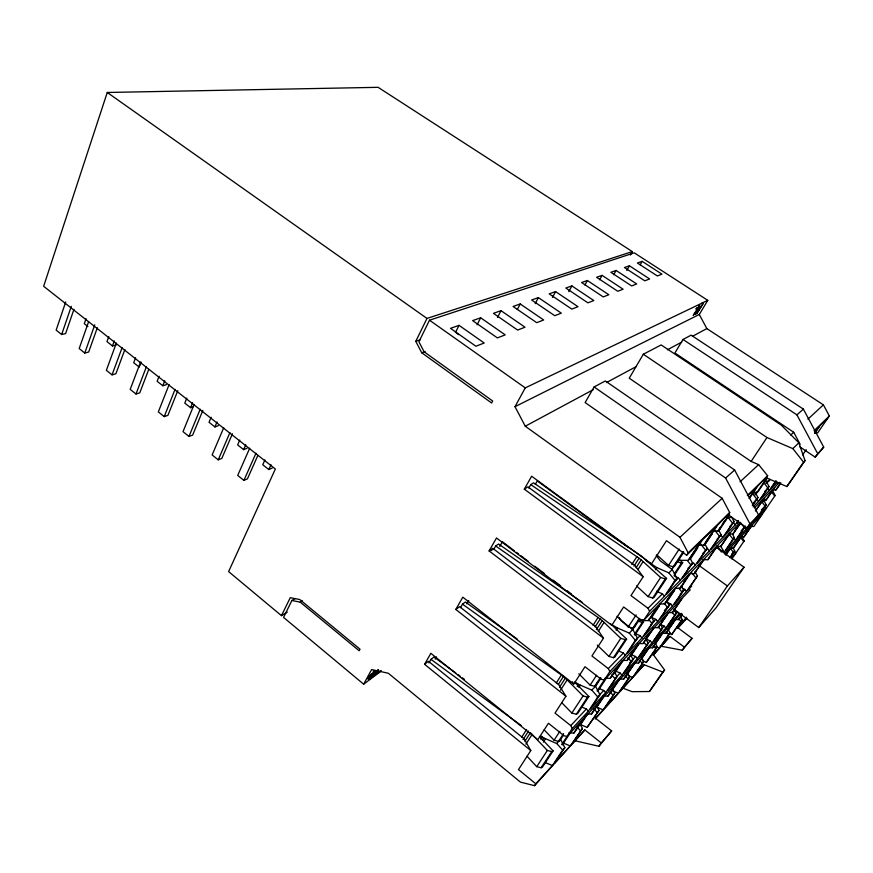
<?xml version="1.0" encoding="UTF-8"?>
<svg xmlns="http://www.w3.org/2000/svg" width="873" height="873" viewBox="0 0 873 873"><rect width="100%" height="100%" fill="white"/><g stroke="black" fill="none" stroke-linecap="round" stroke-linejoin="round"><path stroke-width="1.31" d="M698.247 308.987L696.992 308.125L698.149 309.337L695.115 314.498L698.978 307.853L697.145 309.369L696.119 308.704M369.159 678.637L373.579 673.901L369.574 678.583L368.046 677.71M374.506 672.046C372.051 673.574 363.266 684.836 372.138 676.542L371.865 677.393L375.357 671.021L370.338 675.386L374.506 672.046L373.197 671.141L374.299 672.057M630.393 255.025L632.314 251.588L378.107 87.322L107.259 92.473L43.65 286.279L275.344 469.008L228.617 571.597L281.466 615.661L287.282 612.159M65.715 301.949L56.156 330.125L61.656 334.523L65.606 333.595L73.943 309.337M61.656 334.523L71.291 306.347M86.056 318.678L84.299 323.687L87.9 326.535M88.642 321.657L79.192 348.567L84.768 353.03L88.675 352.026L97.318 327.768M84.768 353.03L94.764 324.843M108.787 336.596L106.964 341.605L112.464 345.948L116.174 344.999M112.464 345.948L114.287 340.939M116.327 343.089L106.364 370.316L112.05 374.866L115.891 373.775L124.894 349.506M371.767 675.342L372.673 676.793M112.05 374.866L122.1 347.64M135.588 357.734L133.711 362.742L139.298 367.162M140.52 362.164L130.197 389.391L135.981 394.007L139.767 392.85L148.759 369.41M139.778 365.907L141.197 362.153M135.981 394.007L146.38 366.791M159.093 376.263L157.14 381.272L162.825 385.757L166.416 384.655M162.825 385.757L164.79 380.748M169.078 384.677L158.329 411.903L164.222 416.607L167.932 415.352L177.786 390.689M164.222 416.607L175.047 389.391M186.822 398.121L184.792 403.13L190.576 407.702L192.933 406.905M190.576 407.702L192.627 402.693M194.133 404.428L183.014 431.655L188.994 436.435L192.649 435.103L202.842 410.441M188.994 436.435L200.201 409.219M211.135 417.283L209.04 422.292L214.922 426.941L218.392 425.675M214.922 426.941L217.028 421.932M223.717 427.759L212.139 454.964L218.239 459.842L221.829 458.412L232.436 433.761M218.239 459.842L229.905 432.648M239.759 440.079L237.652 444.914L243.643 449.65L247.037 448.286M243.643 449.65L245.76 444.815M249.689 448.242L237.707 475.425L243.905 480.39L247.43 478.862L257.851 455.455M243.905 480.39L255.985 453.207M264.923 459.918L262.751 464.752L268.829 469.565L272.169 468.114M697.101 309.304L697.843 307.863L698.869 308.529M268.829 469.565L271.023 464.731M281.466 615.661L290.273 597.678L299.777 599.533L360.025 649.174L359.174 650.756L300.203 602.13L291.888 600.493L283.572 617.418L363.659 684.192L381.097 671.173M597.11 690.881L609.856 671.555L608.306 668.587L591.938 655.983L603.461 638.174L489.12 550.939L496.497 537.975L611.787 625.297L623.638 606.964L640.542 619.634L643.75 620.201L649.61 611.318L648.017 608.274L630.983 595.593L643.172 576.747L524.291 489.153L531.646 476.221L651.498 563.871L666.492 540.682L686.636 555.228L688.186 552.871L679.958 537.299L525.273 426.231L515.005 406.676L699.295 314.466L707.774 300.345L634.256 252.843L429.505 320.205L418.909 341.79L424.158 351.83L492.688 401.013L491.63 402.988L421.757 352.801L415.766 341.343L426.984 318.427L632.314 251.588M455.411 332.569L459.045 325.356L484.209 343.013L475.894 346.232L450.501 328.335L459.045 325.356M477.062 324.821L480.663 317.794L505.227 334.872L497.403 337.906L472.609 320.609L480.663 317.794M497.468 317.521L501.015 310.679L525.011 327.211L517.645 330.07L493.431 313.331L501.015 310.679M517.318 309.522L520.232 303.968L543.683 319.987L536.72 322.672L513.073 306.467L520.232 303.968M535.193 303.64L538.39 297.617L561.317 313.156L554.737 315.699L531.624 299.985L538.39 297.617M552.434 297.486L555.588 291.615L578.013 306.685L571.782 309.097L549.172 293.852L555.588 291.615M568.781 291.647L571.891 285.918L593.826 300.563L587.922 302.844L565.802 288.035L571.891 285.918M363.659 684.192L371.625 669.58L388.343 673.258L520.428 782.11L534.538 785.678L584.845 729.915L601.235 742.912L598.943 746.284L574.456 740.631M515.005 406.676L525.262 387.874L707.774 300.345M584.91 284.991L587.365 280.506L608.841 294.747L603.243 296.918L581.593 282.525L587.365 280.506M377.878 669.755L374.943 675.102L378.424 669.798M377.791 672.33L377.191 673.421L381.021 670.573M599.664 279.742L602.086 275.366L623.115 289.214L617.789 291.276L596.586 277.287L602.086 275.366M613.697 274.755L616.087 270.466L636.701 283.954L631.626 285.918L610.849 272.3L616.087 270.466M626.792 270.521L629.433 265.807L649.632 278.945L644.798 280.822L624.446 267.542L629.433 265.807M640.215 264.814L642.168 261.354L661.974 274.166L657.358 275.955L637.41 263.013L642.168 261.354M534.538 785.678L535.782 783.79L518.486 769.593L530.784 750.562L424.584 664.298L430.847 653.299L537.833 739.671L548.44 723.259L564.089 735.775L567.024 736.452L583.197 719.036L573.932 733.025L568.847 732.916M561.775 744.429L572.273 728.508L570.767 725.616L555.021 713.088L565.911 696.239L455.804 609.452L462.799 597.176L573.79 684.061L584.997 666.721L601.246 679.325L604.323 679.947L619.917 663.589L610.151 678.332L604.913 678.245M491.564 550.612L492.841 548.375L595.801 626.759L603.461 638.174M428.959 662.858L430.978 659.344L433.968 657.009L455.782 672.996M460.508 607.619L462.483 604.16L465.418 601.999L517.253 639.058M493.725 549.433L495.678 546.007L498.559 544.021L582.291 602.381M528.787 488.029L530.729 484.624L533.534 482.856L641.535 556.177L666.557 578.417L654.019 597.47L652.709 597.994L648.093 596.608L636.592 585.979M435.212 659.104L436.489 656.867M466.837 603.887L468.757 600.537M499.738 546.465L502.433 541.762L514.284 550.732M535.28 484.428L537.288 480.936L628.396 547.589M755.767 519.031L758.539 514.95L734.651 470.023L605.295 380.966L594.087 386.957L585.128 402.562L722.167 498.319L729.73 512.571L717.715 525.022L705.493 543.399L703.703 545.167L698.302 545.134M766.276 477.837L786.879 486.556L805.026 460.671L798.871 442.818L781.193 425.042L661.156 344.933L643.314 354.242L629.247 378.205L751.14 461.446L758.648 464.643L767.651 475.785L757.677 486.196L749.776 497.959M697.145 309.369L699.753 305.004L693.227 315.437L698.214 308.846M703.256 303.313L696.676 313.723L703.256 303.313L702.241 302.658M799.919 446.921L815.098 457.092L823.708 447.096L803.378 409.131L691.11 335.145L683.002 339.477L674.884 353.008L793.71 432.277L800.137 444.292M521.781 737.063L526.605 729.49M556.287 682.959L561.372 674.982L462.483 604.16M593.029 625.352L598.06 617.451L495.678 546.007M631.823 564.525L636.832 556.668L530.729 484.624M523.036 739.671L528.569 731.017M558.305 684.497L563.412 676.52L561.372 674.982M595.124 626.901L600.177 619.012L598.06 617.451M634.005 566.086L639.025 558.229L636.832 556.668M524.88 741.308L530.424 732.654L547.36 750.453L551.758 751.566L553.111 750.867L539.438 736.452M559.495 687.28L565.333 678.157L563.412 676.52M596.401 629.673L602.184 620.648L600.177 619.012M636.09 567.734L641.12 559.877L639.025 558.229M525.906 744.102L532.159 734.379M560.564 690.139L567.144 679.881L565.333 678.157M598.278 631.386L604.072 622.362L602.184 620.648M638.054 569.447L643.095 561.579L641.12 559.877M540.736 739.202L542.166 736.987L540.605 735.841M542.373 740.195L543.814 737.98L556.723 743.512L562.659 750.049L552.38 765.566L535.782 783.79M577.162 686.593L578.603 684.377L591.807 690.117L597.83 696.949L588.369 711.233L572.273 728.508M543.355 742.105L545.505 738.798M578.897 687.433L580.338 685.218M616.098 630.208L617.527 628.014L629.269 633.121L635.358 640.269L625.374 655.35L609.856 671.555M655.405 569.753L656.812 567.57L668.849 572.884L675.015 580.392L664.462 596.335L649.61 611.318M527.041 756.269L536.742 766.669L547.36 750.453M544.141 729.806L554.071 740.206L559.888 731.334M561.71 702.645L571.859 713.034L583.066 695.934L587.54 697.134L588.882 696.501L574.576 682.108M578.81 673.792L590.137 685.119L596.619 675.233M597.318 645.125L608.928 656.431L620.758 638.359L625.319 639.669L626.639 639.101L610.489 623.66M617.015 616.283L628.233 626.945L636.111 614.919M648.093 596.608L660.61 577.49L665.248 578.908L666.557 578.417M656.747 554.813L668.532 565.398L679.27 549.008M536.742 766.669L541.118 767.749L551.758 751.566M554.071 740.206L558.48 741.341L563.587 733.582M571.859 713.034L576.311 714.212L587.54 697.134M590.137 685.119L594.633 686.342L600.406 677.568M608.928 656.431L613.457 657.707L625.319 639.669M628.233 626.945L632.805 628.265L639.265 618.444M652.709 597.994L665.248 578.908M668.532 565.398L673.181 566.839L683.221 551.572M595.004 686.364L597.94 681.9M632.096 629.946L636.461 623.322M671.948 569.349L676.99 561.666L681.464 563.063L682.708 562.605L679.783 560.008M553.111 750.867L542.471 767.04L541.118 767.749M563.478 735.121L559.833 740.653L558.48 741.341M588.882 696.501L577.664 713.557L576.311 714.212M601.017 678.048L595.975 685.72L594.633 686.342M626.639 639.101L614.788 657.118L613.457 657.707M639.865 618.99L634.125 627.709L632.805 628.265M683.799 552.205L674.48 566.37L673.181 566.839M634.3 634.529L642.31 622.405L643.565 621.871L641.611 620.037M674.24 574.019L681.464 563.063M562.31 744.909L570.549 732.436M597.656 691.394L606.484 678.026L605.207 678.616M634.835 635.086L643.565 621.871M674.032 575.744L682.708 562.605M751.14 461.446L766.963 437.515L792.848 448.624L803.553 462.177L786.879 486.556M637.574 620.485L648.377 620.616L658.7 605.033L643.75 620.201M678.376 560.28L688.284 560.357L700.801 541.456L686.636 555.228M579.858 724.568L585.75 715.664M613.894 673.181L621.849 661.167L623.071 660.621L614.396 673.716M651.149 616.938L658.297 606.157L659.497 605.666L651.64 617.506M689.921 558.404L696.698 548.179L697.876 547.753L690.347 559.113M556.723 743.512L560.553 739.409L564.842 747.659L554.584 763.144L570.244 745.946L582.433 728.464L580.043 723.892M591.807 690.117L595.528 686.243L599.937 694.69L590.497 708.941L605.655 692.671L616.949 676.553L614.505 671.872M619.012 617.506L621.281 620.779L632.849 629.498L637.399 638.163L627.436 653.2L642.026 637.967L653.735 621.238L651.214 616.436M656.19 555.457L660.25 560.804L672.265 569.567L676.957 578.45L666.426 594.349L680.362 580.283L692.529 562.899L690.259 558.589M580.349 725.07L587.725 713.95M586.514 713.928L591.468 714.027L600.569 700.321L585.346 716.722L573.932 733.025M623.257 660.403L627.076 660.457L636.668 646.02L621.991 661.418L610.151 678.332M659.344 603.952L664.593 604.007L674.709 588.784L660.675 603.025L648.377 620.616M703.703 545.167L715.958 526.735L702.678 539.634L688.284 560.357M596.979 705.766L603.505 695.945L604.683 695.377L596.706 707.37M630.459 655.394L637.574 644.7L638.73 644.187L630.906 655.939M666.634 600.962L669.624 596.466M705.864 541.937L711.037 534.167L712.161 533.774L704.784 544.872M582.433 728.464L572.328 743.665L584.845 729.915M616.949 676.553L607.673 690.51L621.969 675.156L633.001 659.442L630.612 654.892M653.735 621.238L643.958 635.937L657.707 621.587L669.133 605.284L666.677 600.635M692.529 562.899L682.217 578.417L695.323 565.18L707.174 548.266L704.653 543.497M666.285 602.752L674.513 590.388L673.367 590.835M612.486 689.015L614.636 685.796M617.495 681.518L620.048 678.845L608.012 696.097L603.199 696.01M645.682 639.232L648.683 634.736M683.93 581.887L686.134 578.581M718.043 530.729L720.214 527.467M722.386 524.215L724.557 520.963L725.627 520.603M579.934 724.361L587.125 727.405L599.042 710.338L596.717 705.886M608.012 696.097L616.971 682.653L602.599 698.138L591.468 714.027M638.065 643.532L643.019 643.597L652.447 629.466L638.61 643.979L627.076 660.457M674.764 588.315L679.86 588.369L689.779 573.485L676.575 586.885L664.593 604.007M712.946 530.871L718.195 530.893L728.682 515.157M599.042 710.338L587.125 727.405M633.001 659.442L623.879 673.116L637.399 658.613L648.17 643.27L645.845 638.85M669.133 605.284L659.53 619.677L672.505 606.124L683.657 590.235L681.267 585.718M681.355 586.951L691.536 571.706L703.987 559.069L694.253 573.626L689.288 573.583M707.174 548.266L697.058 563.423L709.422 550.95L720.978 534.483L718.523 529.856M718.392 531.439L729.599 514.655M662.083 620.976L664.298 617.669M598.943 746.284L611.635 730.93L595.495 718.217L603.101 709.858L614.767 693.184L612.497 688.852M619.644 679.063L623.66 679.139L632.478 665.957L618.892 680.602M653.266 627.622L658.089 627.687L667.343 613.85L654.281 627.545L643.019 643.597M627.043 674.48L634.616 663.164M660.206 624.926L667.572 613.915M614.767 693.184L604.967 707.817L618.248 693.227L629.662 676.924L627.458 672.712M648.17 643.27L639.189 656.682L651.989 642.943L662.52 627.971L660.261 623.671M683.657 590.235L674.229 604.323L686.494 591.512L697.385 576.016L695.061 571.619M720.978 534.483L711.059 549.303L722.724 537.528L733.997 521.476L731.607 516.98M634.562 663.011L638.49 663.076L647.155 650.145L634.289 664.015L623.66 679.139M666.961 612.573L672.33 612.628L681.431 599.074L669.078 612.028L658.089 627.687M703.016 559.669L707.839 559.702L717.399 545.461L705.635 557.4L694.253 573.626M749.012 498.341L756.204 487.625L747.899 495.689M641.742 658.275L647.711 649.381M629.662 676.924L620.016 691.285L632.63 677.448L643.794 661.494L641.917 657.904M662.52 627.971L653.691 641.109L665.826 628.091L676.128 613.468L673.912 609.278M697.385 576.016L688.131 589.81L691.7 586.078M733.997 521.476L724.274 535.957L735.306 524.826L738.242 520.461M755.003 494.173L756.455 492.001M648.715 647.788L652.546 647.842L661.079 635.162L659.082 635.129M716.678 546.509L720.705 546.531L730.079 532.595L718.959 543.879L707.839 559.702M755.221 494.958L766.625 478.273M643.794 661.494L634.311 675.604L644.165 664.768L662.803 672.024L664.582 669.973L653.353 654.685L659.29 648.159L670.017 632.881L668.216 629.477M676.128 613.468L667.452 626.356L678.965 613.992L677.339 612.028L674.982 610.991M738.242 521.17L736.768 523.353L738.667 521.432M767.269 478.033L758.266 491.412L756.847 492.809L753.224 492.798M765.959 483.391L767.389 481.263M644.165 664.768L595.211 719.003M669.078 628.134L670.529 625.985M672.69 622.776L674.142 620.627M734.651 530.893L736.845 527.63M766.876 483.107L768.305 480.99M642.572 660.839L646.293 662.443L657.238 646.838L655.394 643.336M662.16 633.318L665.892 633.372L674.294 620.921L662.705 633.405L652.546 647.842M722.637 550.11L724.23 552.107L733.014 539.11L729.01 534.047L732.884 534.047L740.675 522.512M752.264 505.325L757.96 497.534L755.134 492.219M764.312 481.47L768.338 481.481L769.822 479.288M657.238 646.838L646.293 662.443M721.218 551.998L722.702 549.794L720.498 545.636M740.664 523.178L732.884 534.047M752.919 504.998L757.96 497.534M674.949 619.568L678.594 619.612L682.348 614.057M753.104 506.864L758.506 501.408L769.004 486.501L766.254 481.318M670.017 632.881L660.817 646.489L669.995 636.406L684.388 647.166L692.06 638.338L677.852 627.774L686.473 617.189M682.326 614.679L678.594 619.612M732.512 534.134L734.4 537.681L725.627 550.656L735.568 540.267L744.2 527.521L745.509 526.168L736.888 538.892L746.36 529.005L749.896 523.789M769.004 486.501L759.826 500.076L769.233 490.582L776.01 480.587M669.995 636.406L653.113 655.372M725.692 553.864L727.154 551.703M669.329 633.536L671.675 634.562L682.195 619.601L680.438 616.273M725.889 554.551L730.843 547.251L724.459 553.929M682.195 619.601L671.675 634.562M725.823 555.217L732.174 545.843L741.712 535.847L733.364 548.135L729.806 548.113M775.748 481.558L770.488 489.317L777.647 482.092M763.384 501.768L764.89 499.552M764.213 501.495L765.719 499.291M762.216 500.251L765.872 500.262L774.58 487.429L765.556 496.584L755.429 510.956L764.29 497.872L754.807 507.497M728.268 514.764L747.146 528.023L749.962 523.876L758.539 514.95M686.364 617.877L684.879 620.059L686.68 618.084M747.615 527.685L749.034 525.601M729.828 557.661L734.728 550.983L733.004 547.753M741.155 537.026L743.861 537.037L752.068 524.979L742.978 534.516L733.364 548.135M763.253 499.28L766.167 504.769L756.64 518.267L747.146 528.023M773.445 490.069L775.824 490.069L780.811 482.736M814.596 433.073L818.983 426.624L814.52 430.956M730.363 557.389L734.728 550.983M766.167 504.769L757.84 517.002L766.45 508.021L765.021 506.176L761.321 510.018M780.538 483.653L775.824 490.069M814.946 433.095L820.053 425.588L827.691 418.156M731.901 558.906L744.167 540.911L741.93 536.688M749.907 526.43L753.89 526.452L775.137 495.482L772.278 490.102M802.669 454.877L806.237 449.65M815.273 432.91L817.652 432.899L829.35 415.952L823.403 404.865L706.835 328.597L699.295 314.466M622.384 687.946L632.041 691.667L649.436 691.525L662.803 672.024M664.582 669.973L649.436 691.525M660.163 646.064L682.304 650.199L684.388 647.166M815.098 457.092L823.708 447.096M673.989 609.245L698.771 627.567L727.395 585.969L744.058 567.21L716.613 547.633M692.06 638.338L682.304 650.199M744.058 567.21L716.155 607.673L698.771 627.567M601.235 742.912L611.635 730.93M677.688 628.364L686.811 618.335M562.659 750.049L564.842 747.659M638.49 663.076L648.868 648.301L661.079 635.162M665.892 633.372L675.833 619.263L681.344 613.326M731.258 557.869L735.786 553.013L734.368 551.234L731.738 554.039M570.767 725.616L586.372 708.985L588.369 711.233M597.307 697.331L603.734 690.478L605.655 692.671M614.57 678.932L620.114 673.018L621.969 675.156M629.488 663.033L635.599 656.507L637.399 658.613M646.707 644.667L650.254 640.891L651.989 642.943M660.534 629.935L664.146 626.083L665.826 628.091M674.545 614.996L677.339 612.028M597.83 696.949L599.937 694.69M744.167 540.911L743.665 541.456L740.118 536.95M672.33 612.628L683.068 597.35L690.27 589.799M743.861 537.037L753.279 523.702L761.954 514.612M635.358 640.269L637.399 638.163M722.702 549.794L721.251 551.299L717.126 546.116M733.014 539.11L734.4 537.681M775.137 495.482L774.657 495.973L771.077 491.313M608.306 668.587L623.355 653.004L625.374 655.35M635.358 640.553L640.073 635.675L642.026 637.967M650.494 624.872L655.83 619.339L657.707 621.587M664.397 610.456L670.693 603.941L672.505 606.124M680.165 594.12L684.748 589.373L686.494 591.512M732.261 540.125L734.018 538.314L735.568 540.267M741.177 530.882L744.855 527.085L746.36 529.005M803.553 462.177L805.026 460.671M679.86 588.369L681.638 586.547M720.705 546.531L731.552 531.1L740.173 522.349M765.872 500.262L775.781 486.206L779.6 482.333M629.269 633.121L632.849 629.498M675.015 580.392L676.957 578.45M648.017 608.274L662.411 593.869L664.462 596.335M673.891 582.389L678.397 577.871L680.362 580.283M687.968 568.29L693.424 562.834L695.323 565.18M702.972 553.275L707.588 548.67L709.422 550.95M717.18 539.067L720.945 535.291L722.724 537.528M730.024 526.212L733.593 522.643L735.306 524.826M754.021 502.204L756.902 499.323L758.506 501.408M764.934 491.281L767.673 488.542L769.233 490.582M718.195 530.893L719.876 529.234M768.338 481.481L769.68 480.161M668.849 572.884L672.265 569.567M688.186 552.871L729.73 512.571M747.353 495.482L767.651 475.785M814.127 430.705L829.35 415.952M792.848 448.624L798.871 442.818M679.958 537.299L722.167 498.319M740.042 481.82L758.648 464.643M790.72 435.038L793.71 432.277M807.94 419.138L823.403 404.865M594.087 386.957L725.605 478.033L734.651 470.023M683.002 339.477L796.918 414.861L803.378 409.131M424.584 664.298L428.447 661.298L524.127 738.831L530.784 750.562M455.804 609.452L459.602 606.659L558.775 684.65L565.911 696.239M489.12 550.939L492.841 548.375M524.291 489.153L527.925 486.85L634.944 565.551L643.172 576.747M300.203 602.13L302.44 600.788M291.888 600.493L295.26 598.496M525.273 426.231L593.356 389.62M606.495 382.549L636.362 366.496M667.419 349.789L681.748 342.085M692.496 336.301L706.835 328.597M652.437 629.117L653.539 628.636M687.597 576.376L688.688 575.951M701.063 562.703L702.11 562.31M421.757 352.801L425.184 351.546M415.766 341.343L420.371 339.728M749.394 496.682L750.376 496.377M726.729 517.438L731.836 517.449M637.912 621.118L642.31 622.405M545.221 762.566L552.38 765.566M562.845 742.825L570.244 745.946M596.87 707.206L603.101 709.858M581.56 706.944L586.372 708.985M612.18 690.63L618.248 693.227M599.074 688.481L603.734 690.478M627.905 675.418L632.63 677.448M615.247 670.922L620.114 673.018M630.873 654.466L635.599 656.507M618.433 650.876L623.355 653.004M635.304 633.602L640.073 635.675M645.278 638.73L650.254 640.891M655.667 646.587L659.29 648.159M652.087 617.713L655.83 619.339M660.512 624.501L664.146 626.083M667.07 602.348L670.693 603.941M681.005 620.496L683.494 621.587M682.391 588.337L684.748 589.373M656.529 591.283L662.411 593.869M674.731 576.256L678.397 577.871M617.527 628.014L612.322 624.959M656.812 567.57L645.955 560.433M578.603 684.377L575.285 682.217M542.166 736.987L543.814 737.98M697.942 307.503L698.967 308.169M697.058 307.623L698.084 308.289M697.669 308.256L698.695 308.922M698.149 309.337L697.189 308.18M697.56 309.162L696.534 308.496L696.032 309.053L697.047 309.719M643.314 354.242L766.963 437.515M456.514 333.137L458.631 334.621M107.259 92.473L426.984 318.427M429.505 320.205L525.262 387.874M699.262 565.66L727.395 585.969M457.965 674.589L460.147 676.193M462.33 677.786L464.512 679.39M430.978 659.344L521.116 725.463M516.445 552.358L518.595 553.995M520.755 555.621L528.296 561.339M534.756 566.228L544.446 573.572M553.067 580.098L560.608 585.805M567.068 590.694L571.379 593.956M374.135 670.846L375.237 671.763M374.812 673.476L375.903 674.382M372.204 674.36L373.317 675.276M370.687 674.316L372.869 676.259M370.632 676.193L371.734 677.099M369.465 675.484L370.567 676.4M368.592 675.997L371.003 677.906M369.443 676.935L370.556 677.852M370.076 678.736L368.963 677.819L367.98 678.55L369.093 679.467M368.461 677.666L369.574 678.583M643.095 561.579L660.61 577.49M604.072 622.362L620.758 638.359M567.144 679.881L583.066 695.934M577.097 727.067L580.37 730.723M593.935 708.898L597.099 712.466M610.238 692.136L612.922 695.192M611.646 674.873L614.963 678.681M625.319 675.844L627.905 678.834M627.916 657.729L631.114 661.45M639.625 660.381L642.135 663.305M644.067 642.441L646.391 645.169M653.222 645.682L655.656 648.563M648.475 619.23L651.825 623.213M666.143 631.714L668.511 634.529M658.22 626.65L660.828 629.771M678.463 618.4L680.754 621.161M671.992 612.115L674.523 615.17M664.091 603.265L667.332 607.161M678.834 588.206L681.955 592.003M691.994 573.048L695.77 577.686M687.313 560.542L690.707 564.711M700.561 543.868L705.46 549.979M729.828 547.731L733.473 552.314M714.627 530.14L719.352 536.098M727.896 517.187L732.469 523.003M741.09 523.56L744.2 527.521M761.311 501.244L764.988 506.002M752.428 493.507L756.585 498.909M763.668 482.529L767.705 487.8M572.339 681.748L573.79 684.061M796.918 414.861L817.575 453.48M725.605 478.033L749.962 523.876"/></g></svg>
